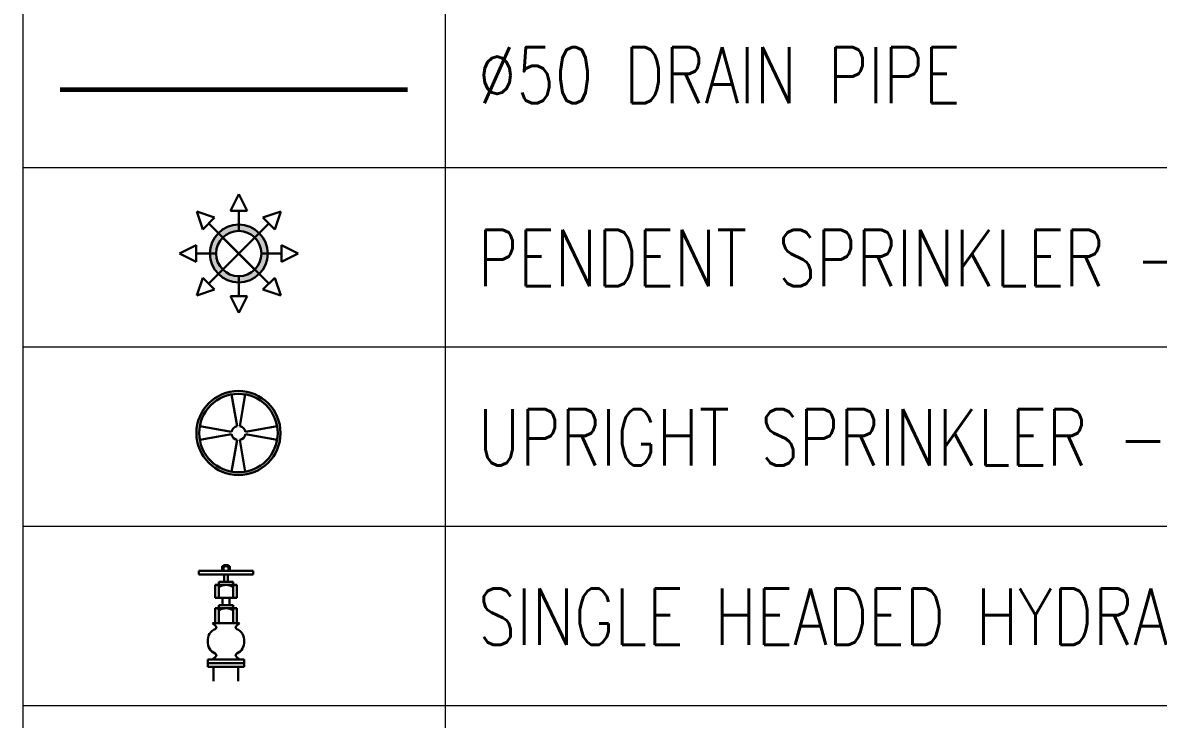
# Model space of a CAD drawing. Header units: millimetres. Extents: x -194958 to 83200, y -72620 to 64568.
# Drawn here: x -142246 to -136170, y -62140 to -58413 of the extents above; entities that cross this region are included whole.
import ezdxf
from ezdxf.enums import TextEntityAlignment as Align

# ---------------------------------------------------------------- set-up
doc = ezdxf.new("R2010")
doc.units = ezdxf.units.MM
doc.header["$LTSCALE"] = 200
for name, color, linetype, lineweight in [('_GD-M-FP-PenSpr-68°C', 150, 'Continuous', 30), ('_GD-M-FP-SprnDrnPipe', 30, 'Continuous', 30), ('_GD-M-FP-UprSpr', 150, 'Continuous', 30), ('_GD-P-LegendText&Table', 7, 'Continuous', 15), ('GD-M-FP-Fhs', 1, 'Continuous', 30)]:
    doc.layers.add(name, color=color, linetype=linetype, lineweight=lineweight)
doc.styles.add('0177-OB-P-FF-B1-103$0$RINB-Romans', font='romans.shx', dxfattribs={"width": 0.8, "height": 2})

# ---------------------------------------------------------------- blocks, each defined once
blk = doc.blocks.new('0177-OB-P-FF-B1-103$0$Upright sprinkler')
at = {"linetype": 'Continuous'}
h = blk.add_hatch(color=256, dxfattribs=at)
h.paths.add_polyline_path([(150, 0, 1), (-150, 0, 1)])
h.paths.add_polyline_path([(-140, 0, -1), (140, 0, -1)], flags=16)
for p, q in [((-4.3, 24.6), (-24.3, 137.9)), ((4.3, 24.6), (24.3, 137.9)), ((-24.6, 4.3), (-137.9, 24.3)), ((137.9, 24.3), (24.6, 4.3)), ((-24.6, -4.3), (-137.9, -24.3)), ((-4.3, -24.6), (-24.3, -137.9)), ((4.3, -24.6), (24.3, -137.9)), ((137.9, -24.3), (24.6, -4.3))]:
    blk.add_line(p, q, dxfattribs=at)
for radius in [150, 140]:
    blk.add_circle((0, 0), radius, dxfattribs=at)
for start, end in [(100, 170), (10, 80), (190, 260), (280, 350)]:
    blk.add_arc((0, 0), 25, start, end, dxfattribs=at)
blk = doc.blocks.new('0177-OB-P-FF-B1-103$0$PENDANT SPRINKLER')
at = {"lineweight": 30}
h = blk.add_hatch(color=256, dxfattribs=at)
h.paths.add_polyline_path([(103.1, 0, 1), (-103.1, 0, 1)])
h.paths.add_polyline_path([(-80.6, 0, -1), (80.6, 0, -1)], flags=16)
for p, q in [((0, 211.4), (-29.8, 151.9)), ((0, 211.4), (29.8, 151.9)), ((-149.5, 149.5), (-86.3, 128.5)), ((-149.5, 149.5), (-128.5, 86.3)), ((-128.5, 86.3), (-86.3, 128.5)), ((-29.8, 151.9), (29.8, 151.9)), ((0, 80.6), (0, 151.9)), ((149.5, 149.5), (86.3, 128.5)), ((86.3, 128.5), (128.5, 86.3)), ((149.5, 149.5), (128.5, 86.3)), ((-57, 57), (-107.4, 107.4)), ((57, 57), (107.4, 107.4)), ((-211.4, 0), (-151.9, 29.8)), ((-151.9, -29.8), (-151.9, 29.8)), ((-80.6, 0), (-151.9, 0)), ((80.6, 0), (151.9, 0)), ((211.4, 0), (151.9, 29.8)), ((151.9, 29.8), (151.9, -29.8)), ((-211.4, 0), (-151.9, -29.8)), ((211.4, 0), (151.9, -29.8)), ((-57, -57), (-107.4, -107.4)), ((0, -80.6), (0, -151.9)), ((57, -57), (107.4, -107.4)), ((-149.5, -149.5), (-128.5, -86.3)), ((-128.5, -86.3), (-86.3, -128.5)), ((128.5, -86.3), (86.3, -128.5)), ((149.5, -149.5), (128.5, -86.3)), ((-149.5, -149.5), (-86.3, -128.5)), ((0, -211.4), (-29.8, -151.9)), ((29.8, -151.9), (-29.8, -151.9)), ((0, -211.4), (29.8, -151.9)), ((149.5, -149.5), (86.3, -128.5))]:
    blk.add_line(p, q, dxfattribs=at)
at = {"lineweight": 30, "const_width": 8}
for points in [[(-57, -57), (57, 57)], [(57, -57), (-57, 57)]]:
    blk.add_lwpolyline(points, dxfattribs=at)
at = {"lineweight": 30}
for radius in [103.1, 80.6]:
    blk.add_circle((0, 0), radius, dxfattribs=at)
blk = doc.blocks.new('*U8675')
at = {"color": 251}
for p, q in [((-12.4, 357.6), (-12.4, 372.5)), ((12.4, 372.5), (-12.4, 372.5)), ((-8.2, 357.6), (-8.2, 376.1)), ((8.2, 376.1), (-8.2, 376.1)), ((8.2, 357.6), (8.2, 376.1)), ((12.4, 357.6), (12.4, 372.5)), ((-88.2, 345.5), (-88.2, 357.3)), ((88.2, 357.3), (-88.2, 357.3)), ((88.2, 345.5), (-88.2, 345.5)), ((12.4, 357.6), (-12.4, 357.6)), ((-5.9, 322.3), (-5.9, 345.5)), ((5.9, 322.3), (5.9, 345.5)), ((88.2, 345.5), (88.2, 357.3)), ((-35.3, 269.5), (-35.3, 312)), ((35.3, 312), (-35.3, 312)), ((-23.5, 269.5), (-23.5, 322.3)), ((23.5, 322.3), (-23.5, 322.3)), ((23.5, 269.5), (23.5, 322.3)), ((35.3, 269.5), (35.3, 312)), ((35.3, 269.5), (-35.3, 269.5)), ((-11.8, 246.5), (-11.8, 269.5)), ((11.8, 246.5), (11.8, 269.5)), ((-35.3, 187.7), (-35.3, 236.2)), ((35.3, 236.2), (-35.3, 236.2)), ((-23.5, 187.7), (-23.5, 246.5)), ((23.5, 246.5), (-23.5, 246.5)), ((23.5, 187.7), (23.5, 246.5)), ((35.3, 187.7), (35.3, 236.2)), ((-43.6, 187.7), (-33.2, 178.4)), ((43.6, 187.7), (-43.6, 187.7)), ((43.6, 187.7), (33.2, 178.4)), ((-43.6, 70), (-33.2, 79.3)), ((43.6, 70), (33.2, 79.3)), ((-58.8, 46.5), (-58.8, 70)), ((58.8, 70), (-58.8, 70)), ((58.8, 58.2), (-58.8, 58.2)), ((58.8, 46.5), (-58.8, 46.5)), ((-40, 0), (-40, 46.5)), ((40, 0), (40, 46.5)), ((58.8, 46.5), (58.8, 70))]:
    blk.add_line(p, q, dxfattribs=at)
for centre, radius, start, end in [((-10.3, 370.3), 2.14, 344.1074, 195.8926), ((0, 358.9), 13.5, 52.5067, 127.4933), ((10.3, 370.3), 2.14, 344.1074, 195.8926), ((-29.4, 305.6), 6.12, 15.8926, 164.1074), ((0, 273.2), 38.7, 52.5067, 127.4933), ((29.4, 305.6), 6.12, 15.8926, 164.1074), ((-29.4, 229.8), 6.12, 15.8926, 164.1074), ((0, 197.5), 38.7, 52.5067, 127.4933), ((29.4, 229.8), 6.12, 15.8926, 164.1074), ((-20.9, 133.1), 38.1, 111.574, 186.3787), ((-37.1, 174), 5.88, 291.574, 48.273), ((37.1, 174), 5.88, 131.727, 248.426), ((20.9, 133.1), 38.1, 353.6213, 68.426), ((-20.9, 124.6), 38.1, 173.6213, 248.426), ((20.9, 124.6), 38.1, 291.574, 6.3787), ((-37.1, 83.7), 5.88, 311.727, 68.426), ((37.1, 83.7), 5.88, 111.574, 228.273)]:
    blk.add_arc(centre, radius, start, end, dxfattribs=at)

msp = doc.modelspace()

# ---------------------------------------------------------------- linework, layer by layer
at = {"layer": '_GD-M-FP-SprnDrnPipe', "ltscale": 0.1, "const_width": 25, "elevation": 0}
msp.add_lwpolyline([(-140185.9, -58770.1), (-142046, -58770.1)], dxfattribs=at)
at = {"layer": '_GD-P-LegendText&Table'}
for p, q in [((-142246, -49591.6, 0), (-142246, -72620, 0)), ((-139985.9, -50533.1, 0), (-139985.9, -72620, 0)), ((-142246, -59186.7, 0), (-132016.7, -59186.7, 0)), ((-142246, -60146.3, 0), (-132016.7, -60146.3, 0)), ((-142246, -61105.8, 0), (-132016.7, -61105.8, 0)), ((-142246, -62065.3, 0), (-132016.7, -62065.3, 0))]:
    msp.add_line(p, q, dxfattribs=at)

# ---------------------------------------------------------------- block references
at = {"layer": '_GD-M-FP-PenSpr-68°C', "xscale": 1.5, "yscale": 1.5, "zscale": 1.5, "rotation": 3.620637389900033e-06}
msp.add_blockref('0177-OB-P-FF-B1-103$0$PENDANT SPRINKLER', (-141089.8, -59647.7, 0), dxfattribs=at)
at = {"layer": '_GD-M-FP-UprSpr', "xscale": -1.5, "yscale": 1.5, "zscale": 1.5, "rotation": 180}
msp.add_blockref('0177-OB-P-FF-B1-103$0$Upright sprinkler', (-141091.5, -60608.1, 0), dxfattribs=at)
at = {"layer": 'GD-M-FP-Fhs', "xscale": 1.648755753155824, "yscale": 1.648755753155824, "zscale": 1.648755753155823, "rotation": 359.9999999999811}
msp.add_blockref('*U8675', (-141158.3, -61934.8, 0), dxfattribs=at)

# ---------------------------------------------------------------- texts
at = {"layer": '_GD-P-LegendText&Table', "style": '0177-OB-P-FF-B1-103$0$RINB-Romans', "width": 0.8}
for s, p in [('%%C50 DRAIN PIPE', (-139810.3, -58693.9, 0)), ('PENDENT SPRINKLER - 68%%DC', (-139810.3, -59671.5, 0)), ('UPRIGHT SPRINKLER - 68%%DC', (-139810.3, -60631, 0)), ('SINGLE HEADED HYDRANT VALVE', (-139810.3, -61590.5, 0))]:
    msp.add_text(s, height=300, dxfattribs=at).set_placement(p, align=Align.MIDDLE_LEFT)

doc.saveas('drawing.dxf')
